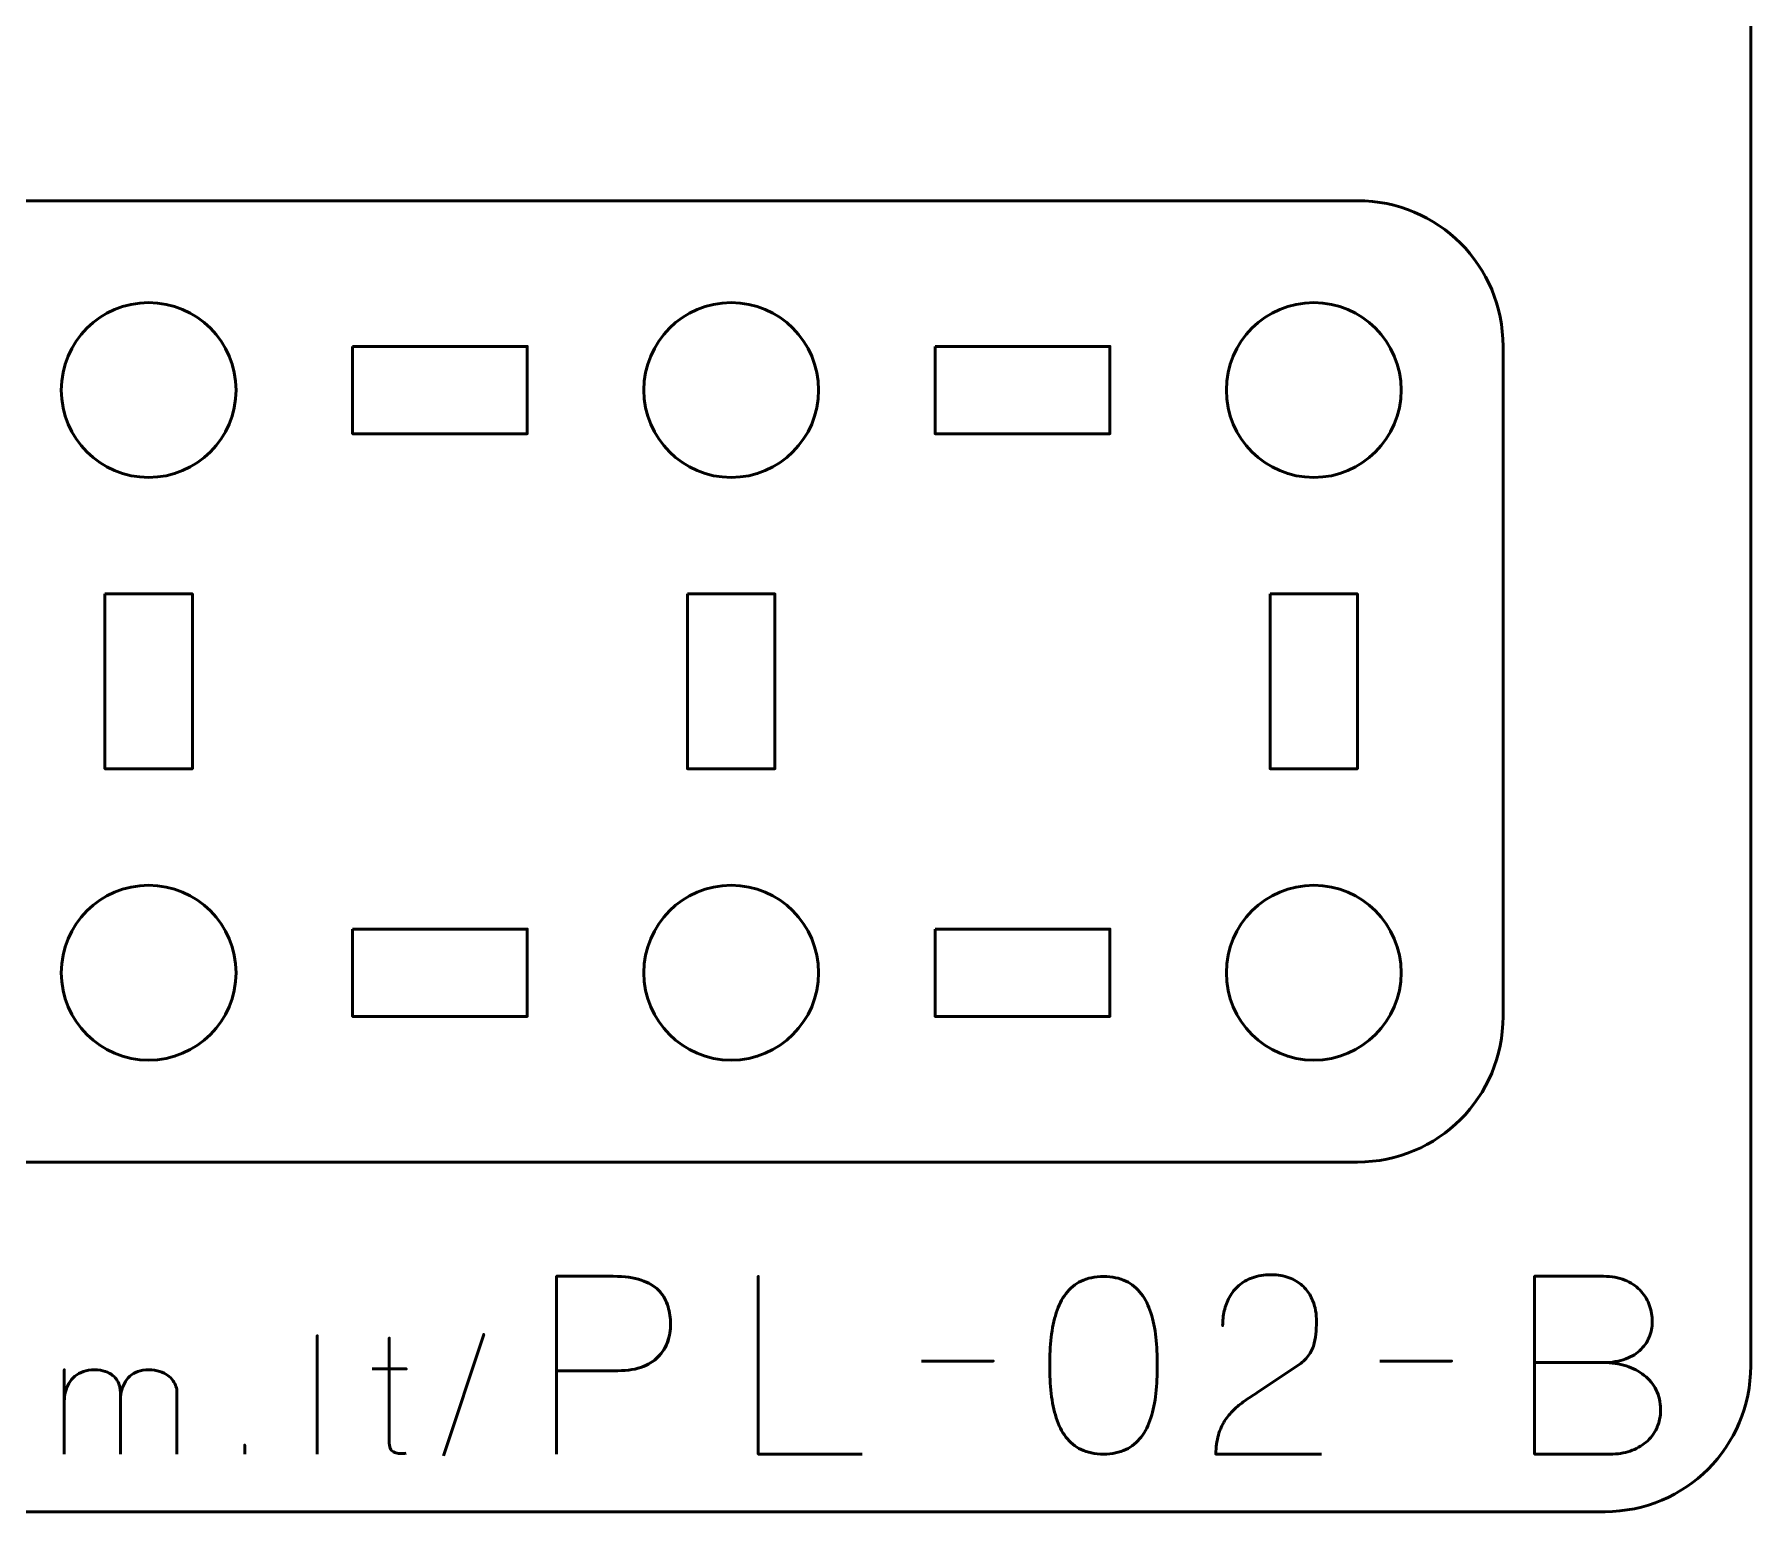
# Model space of a CAD drawing. Header units: centimetres. Extents: x -21 to 0, y -29.7 to 0.
# Drawn here: x -5.89 to 0, y -29.7 to -24.63 of the extents above; entities that cross this region are included whole.
import ezdxf

# ---------------------------------------------------------------- set-up
doc = ezdxf.new("R2010")
doc.units = ezdxf.units.CM
doc.header["$MEASUREMENT"] = 0
doc.layers.add('Layer 1', color=7, linetype='Continuous')

msp = doc.modelspace()

# ---------------------------------------------------------------- linework, layer by layer
at = {"layer": 'Layer 1', "color": 22, "lineweight": 53}
msp.add_open_spline([(-21.00003, -29.19996), (-21.00003, -29.19996), (-21.00003, -0.49992), (-21.00003, -0.49992), (-21.00003, -0.49992), (-21.00003, -0.22295), (-20.77694, 0.00004), (-20.49994, 0.00004), (-20.49994, 0.00004), (-20.49994, 0.00004), (-0.50008, 0.00004), (-0.50008, 0.00004), (-0.50008, 0.00004), (-0.22294, 0.00004), (0.00002, -0.22295), (0.00002, -0.49992), (0.00002, -0.49992), (0.00002, -0.49992), (0.00002, -29.19996), (0.00002, -29.19996), (0.00002, -29.19996), (0.00002, -29.47696), (-0.22294, -29.70005), (-0.50008, -29.70005), (-0.50008, -29.70005), (-0.50008, -29.70005), (-20.49994, -29.70005), (-20.49994, -29.70005), (-20.49994, -29.70005), (-20.77694, -29.70005), (-21.00003, -29.47696), (-21.00003, -29.19996)], degree=3, knots=[0, 0, 0, 0, 0.125, 0.125, 0.125, 0.125, 0.25, 0.25, 0.25, 0.25, 0.375, 0.375, 0.375, 0.375, 0.5, 0.5, 0.5, 0.5, 0.625, 0.625, 0.625, 0.625, 0.75, 0.75, 0.75, 0.75, 0.875, 0.875, 0.875, 0.875, 1, 1, 1, 1], dxfattribs=at)
at = {"layer": 'Layer 1', "color": 114, "lineweight": 53}
msp.add_open_spline([(-11.64991, -25.20001), (-11.64991, -25.20001), (-1.34996, -25.20001), (-1.34996, -25.20001), (-1.34996, -25.20001), (-1.07296, -25.20001), (-0.85, -25.42311), (-0.85, -25.70011), (-0.85, -25.70011), (-0.85, -25.70011), (-0.85, -28.00003), (-0.85, -28.00003), (-0.85, -28.00003), (-0.85, -28.27704), (-1.07296, -28.49999), (-1.34996, -28.49999), (-1.34996, -28.49999), (-1.34996, -28.49999), (-11.64991, -28.49999), (-11.64991, -28.49999), (-11.64991, -28.49999), (-11.92691, -28.49999), (-12.15001, -28.27704), (-12.15001, -28.00003), (-12.15001, -28.00003), (-12.15001, -28.00003), (-12.15001, -25.70011), (-12.15001, -25.70011), (-12.15001, -25.70011), (-12.15001, -25.42311), (-11.92691, -25.20001), (-11.64991, -25.20001)], degree=3, knots=[0, 0, 0, 0, 0.125, 0.125, 0.125, 0.125, 0.25, 0.25, 0.25, 0.25, 0.375, 0.375, 0.375, 0.375, 0.5, 0.5, 0.5, 0.5, 0.625, 0.625, 0.625, 0.625, 0.75, 0.75, 0.75, 0.75, 0.875, 0.875, 0.875, 0.875, 1, 1, 1, 1], dxfattribs=at)
at = {"layer": 'Layer 1', "lineweight": 53}
for points in [[(-5.20002, -25.85004), (-5.20002, -26.01581), (-5.33426, -26.15004), (-5.50003, -26.15004), (-5.50003, -26.15004), (-5.66569, -26.15004), (-5.80003, -26.01581), (-5.80003, -25.85004), (-5.80003, -25.85004), (-5.80003, -25.68438), (-5.66569, -25.55004), (-5.50003, -25.55004), (-5.50003, -25.55004), (-5.33426, -25.55004), (-5.20002, -25.68438), (-5.20002, -25.85004)], [(-3.19996, -25.85004), (-3.19996, -26.01581), (-3.33433, -26.15004), (-3.49996, -26.15004), (-3.49996, -26.15004), (-3.66573, -26.15004), (-3.79996, -26.01581), (-3.79996, -25.85004), (-3.79996, -25.85004), (-3.79996, -25.68438), (-3.66573, -25.55004), (-3.49996, -25.55004), (-3.49996, -25.55004), (-3.33433, -25.55004), (-3.19996, -25.68438), (-3.19996, -25.85004)], [(-1.20003, -25.85004), (-1.20003, -26.01581), (-1.33437, -26.15004), (-1.49999, -26.15004), (-1.49999, -26.15004), (-1.66566, -26.15004), (-1.8, -26.01581), (-1.8, -25.85004), (-1.8, -25.85004), (-1.8, -25.68438), (-1.66566, -25.55004), (-1.49999, -25.55004), (-1.49999, -25.55004), (-1.33437, -25.55004), (-1.20003, -25.68438), (-1.20003, -25.85004)], [(-4.79997, -25.70011), (-4.79997, -25.70011), (-4.19997, -25.70011), (-4.19997, -25.70011), (-4.19997, -25.70011), (-4.19997, -25.70011), (-4.19997, -26.00011), (-4.19997, -26.00011), (-4.19997, -26.00011), (-4.19997, -26.00011), (-4.79997, -26.00011), (-4.79997, -26.00011), (-4.79997, -26.00011), (-4.79997, -26.00011), (-4.79997, -25.70011), (-4.79997, -25.70011)], [(-2.80005, -25.70011), (-2.80005, -25.70011), (-2.20005, -25.70011), (-2.20005, -25.70011), (-2.20005, -25.70011), (-2.20005, -25.70011), (-2.20005, -26.00011), (-2.20005, -26.00011), (-2.20005, -26.00011), (-2.20005, -26.00011), (-2.80005, -26.00011), (-2.80005, -26.00011), (-2.80005, -26.00011), (-2.80005, -26.00011), (-2.80005, -25.70011), (-2.80005, -25.70011)], [(-5.64996, -26.55006), (-5.64996, -26.55006), (-5.34995, -26.55006), (-5.34995, -26.55006), (-5.34995, -26.55006), (-5.34995, -26.55006), (-5.34995, -27.15005), (-5.34995, -27.15005), (-5.34995, -27.15005), (-5.34995, -27.15005), (-5.64996, -27.15005), (-5.64996, -27.15005), (-5.64996, -27.15005), (-5.64996, -27.15005), (-5.64996, -26.55006), (-5.64996, -26.55006)], [(-3.65003, -26.55006), (-3.65003, -26.55006), (-3.35003, -26.55006), (-3.35003, -26.55006), (-3.35003, -26.55006), (-3.35003, -26.55006), (-3.35003, -27.15005), (-3.35003, -27.15005), (-3.35003, -27.15005), (-3.35003, -27.15005), (-3.65003, -27.15005), (-3.65003, -27.15005), (-3.65003, -27.15005), (-3.65003, -27.15005), (-3.65003, -26.55006), (-3.65003, -26.55006)], [(-1.64993, -26.55006), (-1.64993, -26.55006), (-1.34992, -26.55006), (-1.34992, -26.55006), (-1.34992, -26.55006), (-1.34992, -26.55006), (-1.34992, -27.15005), (-1.34992, -27.15005), (-1.34992, -27.15005), (-1.34992, -27.15005), (-1.64993, -27.15005), (-1.64993, -27.15005), (-1.64993, -27.15005), (-1.64993, -27.15005), (-1.64993, -26.55006), (-1.64993, -26.55006)], [(-5.20002, -27.8501), (-5.20002, -28.01573), (-5.33426, -28.15011), (-5.50003, -28.15011), (-5.50003, -28.15011), (-5.66569, -28.15011), (-5.80003, -28.01573), (-5.80003, -27.8501), (-5.80003, -27.8501), (-5.80003, -27.68433), (-5.66569, -27.5501), (-5.50003, -27.5501), (-5.50003, -27.5501), (-5.33426, -27.5501), (-5.20002, -27.68433), (-5.20002, -27.8501)], [(-3.19996, -27.8501), (-3.19996, -28.01573), (-3.33433, -28.15011), (-3.49996, -28.15011), (-3.49996, -28.15011), (-3.66573, -28.15011), (-3.79996, -28.01573), (-3.79996, -27.8501), (-3.79996, -27.8501), (-3.79996, -27.68433), (-3.66573, -27.5501), (-3.49996, -27.5501), (-3.49996, -27.5501), (-3.33433, -27.5501), (-3.19996, -27.68433), (-3.19996, -27.8501)], [(-1.20003, -27.8501), (-1.20003, -28.01573), (-1.33437, -28.15011), (-1.49999, -28.15011), (-1.49999, -28.15011), (-1.66566, -28.15011), (-1.8, -28.01573), (-1.8, -27.8501), (-1.8, -27.8501), (-1.8, -27.68433), (-1.66566, -27.5501), (-1.49999, -27.5501), (-1.49999, -27.5501), (-1.33437, -27.5501), (-1.20003, -27.68433), (-1.20003, -27.8501)], [(-4.79997, -27.70003), (-4.79997, -27.70003), (-4.19997, -27.70003), (-4.19997, -27.70003), (-4.19997, -27.70003), (-4.19997, -27.70003), (-4.19997, -28.00003), (-4.19997, -28.00003), (-4.19997, -28.00003), (-4.19997, -28.00003), (-4.79997, -28.00003), (-4.79997, -28.00003), (-4.79997, -28.00003), (-4.79997, -28.00003), (-4.79997, -27.70003), (-4.79997, -27.70003)], [(-2.80005, -27.70003), (-2.80005, -27.70003), (-2.20005, -27.70003), (-2.20005, -27.70003), (-2.20005, -27.70003), (-2.20005, -27.70003), (-2.20005, -28.00003), (-2.20005, -28.00003), (-2.20005, -28.00003), (-2.20005, -28.00003), (-2.80005, -28.00003), (-2.80005, -28.00003), (-2.80005, -28.00003), (-2.80005, -28.00003), (-2.80005, -27.70003), (-2.80005, -27.70003)]]:
    msp.add_open_spline(points, degree=3, knots=[0, 0, 0, 0, 0.25, 0.25, 0.25, 0.25, 0.5, 0.5, 0.5, 0.5, 0.75, 0.75, 0.75, 0.75, 1, 1, 1, 1], dxfattribs=at)
at = {"layer": 'Layer 1', "color": 30, "lineweight": 53}
for points, knots in [([(-4.09962, -29.50247), (-4.09962, -29.50247), (-4.09962, -28.89202), (-4.09962, -28.89202), (-4.09962, -28.89202), (-4.09962, -28.89202), (-3.90489, -28.89202), (-3.90489, -28.89202), (-3.90489, -28.89202), (-3.86594, -28.89216), (-3.83391, -28.89654), (-3.80865, -28.905), (-3.80865, -28.905), (-3.78353, -28.91333), (-3.76377, -28.9249), (-3.74952, -28.93958), (-3.74952, -28.93958), (-3.73527, -28.95411), (-3.72511, -28.97076), (-3.7189, -28.98953), (-3.7189, -28.98953), (-3.71283, -29.0083), (-3.7093, -29.02791), (-3.70846, -29.04865), (-3.70846, -29.04865), (-3.70747, -29.0694), (-3.70987, -29.08972), (-3.71551, -29.10947), (-3.71551, -29.10947), (-3.7213, -29.12923), (-3.73104, -29.14715), (-3.74501, -29.16324), (-3.74501, -29.16324), (-3.75883, -29.17932), (-3.7776, -29.19217), (-3.80117, -29.20162), (-3.80117, -29.20162), (-3.82473, -29.21122), (-3.85394, -29.21601), (-3.8888, -29.2163), (-3.8888, -29.2163), (-3.8888, -29.2163), (-4.09962, -29.2163), (-4.09962, -29.2163), (-4.09962, -29.2163), (-4.09962, -29.2163), (-3.8888, -29.2163), (-3.8888, -29.2163), (-3.8888, -29.2163), (-3.85465, -29.21601), (-3.82572, -29.21122), (-3.8023, -29.20162), (-3.8023, -29.20162), (-3.77873, -29.19217), (-3.75996, -29.17932), (-3.74585, -29.16324), (-3.74585, -29.16324), (-3.73188, -29.14715), (-3.72186, -29.12923), (-3.71594, -29.10947), (-3.71594, -29.10947), (-3.71001, -29.08972), (-3.70747, -29.0694), (-3.70846, -29.04865), (-3.70846, -29.04865), (-3.7093, -29.02791), (-3.71283, -29.0083), (-3.71918, -28.98953), (-3.71918, -28.98953), (-3.72539, -28.97076), (-3.73583, -28.95411), (-3.75009, -28.93958), (-3.75009, -28.93958), (-3.76448, -28.9249), (-3.78423, -28.91333), (-3.80935, -28.905), (-3.80935, -28.905), (-3.83461, -28.89654), (-3.86636, -28.89216), (-3.90489, -28.89202), (-3.90489, -28.89202), (-3.90489, -28.89202), (-4.09962, -28.89202), (-4.09962, -28.89202), (-4.09962, -28.89202), (-4.09962, -28.89202), (-4.09962, -29.50247), (-4.09962, -29.50247)], [0, 0, 0, 0, 0.0454545, 0.0454545, 0.0454545, 0.0454545, 0.0909091, 0.0909091, 0.0909091, 0.0909091, 0.1363636, 0.1363636, 0.1363636, 0.1363636, 0.1818182, 0.1818182, 0.1818182, 0.1818182, 0.2272727, 0.2272727, 0.2272727, 0.2272727, 0.2727273, 0.2727273, 0.2727273, 0.2727273, 0.3181818, 0.3181818, 0.3181818, 0.3181818, 0.3636364, 0.3636364, 0.3636364, 0.3636364, 0.4090909, 0.4090909, 0.4090909, 0.4090909, 0.4545455, 0.4545455, 0.4545455, 0.4545455, 0.5, 0.5, 0.5, 0.5, 0.5454545, 0.5454545, 0.5454545, 0.5454545, 0.5909091, 0.5909091, 0.5909091, 0.5909091, 0.6363636, 0.6363636, 0.6363636, 0.6363636, 0.6818182, 0.6818182, 0.6818182, 0.6818182, 0.7272727, 0.7272727, 0.7272727, 0.7272727, 0.7727273, 0.7727273, 0.7727273, 0.7727273, 0.8181818, 0.8181818, 0.8181818, 0.8181818, 0.8636364, 0.8636364, 0.8636364, 0.8636364, 0.9090909, 0.9090909, 0.9090909, 0.9090909, 0.9545455, 0.9545455, 0.9545455, 0.9545455, 1, 1, 1, 1]), ([(-3.05059, -29.50247), (-3.05059, -29.50247), (-3.40704, -29.50247), (-3.40704, -29.50247), (-3.40704, -29.50247), (-3.40704, -29.50247), (-3.40704, -28.89202), (-3.40704, -28.89202), (-3.40704, -28.89202), (-3.40704, -28.89202), (-3.40704, -29.50247), (-3.40704, -29.50247), (-3.40704, -29.50247), (-3.40704, -29.50247), (-3.05059, -29.50247), (-3.05059, -29.50247)], [0, 0, 0, 0, 0.25, 0.25, 0.25, 0.25, 0.5, 0.5, 0.5, 0.5, 0.75, 0.75, 0.75, 0.75, 1, 1, 1, 1]), ([(-2.2217, -29.50247), (-2.19206, -29.50233), (-2.16652, -29.49711), (-2.14521, -29.48695), (-2.14521, -29.48695), (-2.12405, -29.47679), (-2.10641, -29.46225), (-2.0923, -29.44377), (-2.0923, -29.44377), (-2.07833, -29.42514), (-2.06732, -29.40313), (-2.05913, -29.37773), (-2.05913, -29.37773), (-2.05109, -29.35233), (-2.04531, -29.32453), (-2.04206, -29.29405), (-2.04206, -29.29405), (-2.03867, -29.26357), (-2.03698, -29.23154), (-2.03712, -29.19767), (-2.03712, -29.19767), (-2.03698, -29.16394), (-2.03867, -29.13191), (-2.04206, -29.10157), (-2.04206, -29.10157), (-2.04531, -29.07123), (-2.05109, -29.04329), (-2.05913, -29.01789), (-2.05913, -29.01789), (-2.06732, -28.99263), (-2.07833, -28.97062), (-2.0923, -28.95185), (-2.0923, -28.95185), (-2.10641, -28.93323), (-2.12405, -28.91869), (-2.14521, -28.90853), (-2.14521, -28.90853), (-2.16652, -28.89823), (-2.19206, -28.89301), (-2.2217, -28.89287), (-2.2217, -28.89287), (-2.25133, -28.89301), (-2.27687, -28.89823), (-2.29818, -28.90853), (-2.29818, -28.90853), (-2.31934, -28.91869), (-2.33698, -28.93323), (-2.35109, -28.95185), (-2.35109, -28.95185), (-2.36507, -28.97062), (-2.37607, -28.99263), (-2.38426, -29.01789), (-2.38426, -29.01789), (-2.3923, -29.04329), (-2.39809, -29.07123), (-2.40133, -29.10157), (-2.40133, -29.10157), (-2.40472, -29.13191), (-2.40641, -29.16394), (-2.40627, -29.19767), (-2.40627, -29.19767), (-2.40641, -29.23154), (-2.40472, -29.26357), (-2.40133, -29.29405), (-2.40133, -29.29405), (-2.39809, -29.32453), (-2.3923, -29.35233), (-2.38426, -29.37773), (-2.38426, -29.37773), (-2.37607, -29.40313), (-2.36507, -29.42514), (-2.35109, -29.44377), (-2.35109, -29.44377), (-2.33698, -29.46225), (-2.31934, -29.47679), (-2.29818, -29.48695), (-2.29818, -29.48695), (-2.27687, -29.49711), (-2.25133, -29.50233), (-2.2217, -29.50247)], [0, 0, 0, 0, 0.05, 0.05, 0.05, 0.05, 0.1, 0.1, 0.1, 0.1, 0.15, 0.15, 0.15, 0.15, 0.2, 0.2, 0.2, 0.2, 0.25, 0.25, 0.25, 0.25, 0.3, 0.3, 0.3, 0.3, 0.35, 0.35, 0.35, 0.35, 0.4, 0.4, 0.4, 0.4, 0.45, 0.45, 0.45, 0.45, 0.5, 0.5, 0.5, 0.5, 0.55, 0.55, 0.55, 0.55, 0.6, 0.6, 0.6, 0.6, 0.65, 0.65, 0.65, 0.65, 0.7, 0.7, 0.7, 0.7, 0.75, 0.75, 0.75, 0.75, 0.8, 0.8, 0.8, 0.8, 0.85, 0.85, 0.85, 0.85, 0.9, 0.9, 0.9, 0.9, 0.95, 0.95, 0.95, 0.95, 1, 1, 1, 1]), ([(-2.2217, -29.50247), (-2.19206, -29.50233), (-2.16652, -29.49711), (-2.14521, -29.48695), (-2.14521, -29.48695), (-2.12405, -29.47679), (-2.10641, -29.46225), (-2.0923, -29.44377), (-2.0923, -29.44377), (-2.07833, -29.42514), (-2.06732, -29.40313), (-2.05913, -29.37773), (-2.05913, -29.37773), (-2.05109, -29.35233), (-2.04531, -29.32453), (-2.04206, -29.29405), (-2.04206, -29.29405), (-2.03867, -29.26357), (-2.03698, -29.23154), (-2.03712, -29.19767), (-2.03712, -29.19767), (-2.03698, -29.16394), (-2.03867, -29.13191), (-2.04206, -29.10157), (-2.04206, -29.10157), (-2.04531, -29.07123), (-2.05109, -29.04329), (-2.05913, -29.01789), (-2.05913, -29.01789), (-2.06732, -28.99263), (-2.07833, -28.97062), (-2.0923, -28.95185), (-2.0923, -28.95185), (-2.10641, -28.93323), (-2.12405, -28.91869), (-2.14521, -28.90853), (-2.14521, -28.90853), (-2.16652, -28.89823), (-2.19206, -28.89301), (-2.2217, -28.89287), (-2.2217, -28.89287), (-2.25133, -28.89301), (-2.27687, -28.89823), (-2.29818, -28.90853), (-2.29818, -28.90853), (-2.31934, -28.91869), (-2.33698, -28.93323), (-2.35109, -28.95185), (-2.35109, -28.95185), (-2.36507, -28.97062), (-2.37607, -28.99263), (-2.38426, -29.01789), (-2.38426, -29.01789), (-2.3923, -29.04329), (-2.39809, -29.07123), (-2.40133, -29.10157), (-2.40133, -29.10157), (-2.40472, -29.13191), (-2.40641, -29.16394), (-2.40627, -29.19767), (-2.40627, -29.19767), (-2.40641, -29.23154), (-2.40472, -29.26357), (-2.40133, -29.29405), (-2.40133, -29.29405), (-2.39809, -29.32453), (-2.3923, -29.35233), (-2.38426, -29.37773), (-2.38426, -29.37773), (-2.37607, -29.40313), (-2.36507, -29.42514), (-2.35109, -29.44377), (-2.35109, -29.44377), (-2.33698, -29.46225), (-2.31934, -29.47679), (-2.29818, -29.48695), (-2.29818, -29.48695), (-2.27687, -29.49711), (-2.25133, -29.50233), (-2.2217, -29.50247)], [0, 0, 0, 0, 0.05, 0.05, 0.05, 0.05, 0.1, 0.1, 0.1, 0.1, 0.15, 0.15, 0.15, 0.15, 0.2, 0.2, 0.2, 0.2, 0.25, 0.25, 0.25, 0.25, 0.3, 0.3, 0.3, 0.3, 0.35, 0.35, 0.35, 0.35, 0.4, 0.4, 0.4, 0.4, 0.45, 0.45, 0.45, 0.45, 0.5, 0.5, 0.5, 0.5, 0.55, 0.55, 0.55, 0.55, 0.6, 0.6, 0.6, 0.6, 0.65, 0.65, 0.65, 0.65, 0.7, 0.7, 0.7, 0.7, 0.75, 0.75, 0.75, 0.75, 0.8, 0.8, 0.8, 0.8, 0.85, 0.85, 0.85, 0.85, 0.9, 0.9, 0.9, 0.9, 0.95, 0.95, 0.95, 0.95, 1, 1, 1, 1]), ([(-1.47324, -29.50247), (-1.47324, -29.50247), (-1.83646, -29.50247), (-1.83646, -29.50247), (-1.83646, -29.50247), (-1.83575, -29.47792), (-1.83265, -29.45619), (-1.82743, -29.43756), (-1.82743, -29.43756), (-1.82207, -29.41893), (-1.81487, -29.40256), (-1.80598, -29.38845), (-1.80598, -29.38845), (-1.79695, -29.37434), (-1.78665, -29.36178), (-1.77493, -29.35077), (-1.77493, -29.35077), (-1.76322, -29.33963), (-1.75066, -29.32947), (-1.73712, -29.31987), (-1.73712, -29.31987), (-1.72357, -29.31042), (-1.7096, -29.30096), (-1.69507, -29.29165), (-1.69507, -29.29165), (-1.69507, -29.29165), (-1.55029, -29.19513), (-1.55029, -29.19513), (-1.55029, -29.19513), (-1.53547, -29.18469), (-1.5239, -29.17326), (-1.51571, -29.16098), (-1.51571, -29.16098), (-1.50739, -29.1487), (-1.5016, -29.13572), (-1.49807, -29.12203), (-1.49807, -29.12203), (-1.49469, -29.10849), (-1.49257, -29.09452), (-1.49186, -29.08041), (-1.49186, -29.08041), (-1.49116, -29.06615), (-1.49088, -29.0519), (-1.49102, -29.03765), (-1.49102, -29.03765), (-1.49102, -29.02594), (-1.49257, -29.01338), (-1.49567, -28.99983), (-1.49567, -28.99983), (-1.49892, -28.98642), (-1.504, -28.97302), (-1.5112, -28.95975), (-1.5112, -28.95975), (-1.51839, -28.94649), (-1.52799, -28.93435), (-1.53998, -28.92335), (-1.53998, -28.92335), (-1.55198, -28.91248), (-1.5668, -28.90373), (-1.58443, -28.8971), (-1.58443, -28.8971), (-1.60207, -28.89047), (-1.62282, -28.88708), (-1.64681, -28.88694), (-1.64681, -28.88694), (-1.67094, -28.88708), (-1.69224, -28.89047), (-1.71059, -28.89696), (-1.71059, -28.89696), (-1.72893, -28.90345), (-1.7446, -28.91248), (-1.75758, -28.92391), (-1.75758, -28.92391), (-1.77056, -28.93534), (-1.781, -28.94861), (-1.78919, -28.96342), (-1.78919, -28.96342), (-1.79737, -28.97824), (-1.8033, -28.99404), (-1.80711, -29.0107), (-1.80711, -29.0107), (-1.81092, -29.02735), (-1.81275, -29.04428), (-1.81275, -29.06135), (-1.81275, -29.06135), (-1.81275, -29.04428), (-1.81092, -29.02735), (-1.80711, -29.0107), (-1.80711, -29.0107), (-1.8033, -28.99404), (-1.79737, -28.97824), (-1.78919, -28.96342), (-1.78919, -28.96342), (-1.781, -28.94861), (-1.77056, -28.93534), (-1.75758, -28.92391), (-1.75758, -28.92391), (-1.7446, -28.91248), (-1.72893, -28.90345), (-1.71059, -28.89696), (-1.71059, -28.89696), (-1.69224, -28.89047), (-1.67094, -28.88708), (-1.64681, -28.88694), (-1.64681, -28.88694), (-1.62282, -28.88708), (-1.60207, -28.89047), (-1.58443, -28.8971), (-1.58443, -28.8971), (-1.5668, -28.90373), (-1.55198, -28.91248), (-1.53998, -28.92335), (-1.53998, -28.92335), (-1.52799, -28.93435), (-1.51839, -28.94649), (-1.5112, -28.95975), (-1.5112, -28.95975), (-1.504, -28.97302), (-1.49892, -28.98642), (-1.49567, -28.99983), (-1.49567, -28.99983), (-1.49257, -29.01338), (-1.49102, -29.02594), (-1.49102, -29.03765), (-1.49102, -29.03765), (-1.49088, -29.0519), (-1.49116, -29.06615), (-1.49186, -29.08041), (-1.49186, -29.08041), (-1.49257, -29.09452), (-1.49469, -29.10849), (-1.49807, -29.12203), (-1.49807, -29.12203), (-1.5016, -29.13572), (-1.50739, -29.1487), (-1.51571, -29.16098), (-1.51571, -29.16098), (-1.5239, -29.17326), (-1.53547, -29.18469), (-1.55029, -29.19513), (-1.55029, -29.19513), (-1.55029, -29.19513), (-1.69507, -29.29165), (-1.69507, -29.29165), (-1.69507, -29.29165), (-1.7096, -29.30096), (-1.72357, -29.31042), (-1.73712, -29.31987), (-1.73712, -29.31987), (-1.75066, -29.32947), (-1.76322, -29.33963), (-1.77493, -29.35077), (-1.77493, -29.35077), (-1.78665, -29.36178), (-1.79695, -29.37434), (-1.80598, -29.38845), (-1.80598, -29.38845), (-1.81487, -29.40256), (-1.82207, -29.41893), (-1.82743, -29.43756), (-1.82743, -29.43756), (-1.83265, -29.45619), (-1.83575, -29.47792), (-1.83646, -29.50247), (-1.83646, -29.50247), (-1.83646, -29.50247), (-1.47324, -29.50247), (-1.47324, -29.50247)], [0, 0, 0, 0, 0.0238095, 0.0238095, 0.0238095, 0.0238095, 0.047619, 0.047619, 0.047619, 0.047619, 0.0714286, 0.0714286, 0.0714286, 0.0714286, 0.0952381, 0.0952381, 0.0952381, 0.0952381, 0.1190476, 0.1190476, 0.1190476, 0.1190476, 0.1428571, 0.1428571, 0.1428571, 0.1428571, 0.1666667, 0.1666667, 0.1666667, 0.1666667, 0.1904762, 0.1904762, 0.1904762, 0.1904762, 0.2142857, 0.2142857, 0.2142857, 0.2142857, 0.2380952, 0.2380952, 0.2380952, 0.2380952, 0.2619048, 0.2619048, 0.2619048, 0.2619048, 0.2857143, 0.2857143, 0.2857143, 0.2857143, 0.3095238, 0.3095238, 0.3095238, 0.3095238, 0.3333333, 0.3333333, 0.3333333, 0.3333333, 0.3571429, 0.3571429, 0.3571429, 0.3571429, 0.3809524, 0.3809524, 0.3809524, 0.3809524, 0.4047619, 0.4047619, 0.4047619, 0.4047619, 0.4285714, 0.4285714, 0.4285714, 0.4285714, 0.452381, 0.452381, 0.452381, 0.452381, 0.4761905, 0.4761905, 0.4761905, 0.4761905, 0.5, 0.5, 0.5, 0.5, 0.5238095, 0.5238095, 0.5238095, 0.5238095, 0.547619, 0.547619, 0.547619, 0.547619, 0.5714286, 0.5714286, 0.5714286, 0.5714286, 0.5952381, 0.5952381, 0.5952381, 0.5952381, 0.6190476, 0.6190476, 0.6190476, 0.6190476, 0.6428571, 0.6428571, 0.6428571, 0.6428571, 0.6666667, 0.6666667, 0.6666667, 0.6666667, 0.6904762, 0.6904762, 0.6904762, 0.6904762, 0.7142857, 0.7142857, 0.7142857, 0.7142857, 0.7380952, 0.7380952, 0.7380952, 0.7380952, 0.7619048, 0.7619048, 0.7619048, 0.7619048, 0.7857143, 0.7857143, 0.7857143, 0.7857143, 0.8095238, 0.8095238, 0.8095238, 0.8095238, 0.8333333, 0.8333333, 0.8333333, 0.8333333, 0.8571429, 0.8571429, 0.8571429, 0.8571429, 0.8809524, 0.8809524, 0.8809524, 0.8809524, 0.9047619, 0.9047619, 0.9047619, 0.9047619, 0.9285714, 0.9285714, 0.9285714, 0.9285714, 0.952381, 0.952381, 0.952381, 0.952381, 0.9761905, 0.9761905, 0.9761905, 0.9761905, 1, 1, 1, 1]), ([(-0.74171, -29.18836), (-0.74171, -29.18836), (-0.50718, -29.18836), (-0.50718, -29.18836), (-0.50718, -29.18836), (-0.4767, -29.18821), (-0.45074, -29.18398), (-0.42886, -29.17566), (-0.42886, -29.17566), (-0.40713, -29.16747), (-0.38949, -29.15632), (-0.37581, -29.14235), (-0.37581, -29.14235), (-0.36212, -29.12838), (-0.35224, -29.11258), (-0.34603, -29.09508), (-0.34603, -29.09508), (-0.33996, -29.07772), (-0.33714, -29.05966), (-0.33785, -29.04103), (-0.33785, -29.04103), (-0.33869, -29.02241), (-0.34265, -29.00435), (-0.3497, -28.98671), (-0.3497, -28.98671), (-0.35662, -28.96907), (-0.36706, -28.95312), (-0.38075, -28.93887), (-0.38075, -28.93887), (-0.39443, -28.92462), (-0.41151, -28.91333), (-0.43225, -28.905), (-0.43225, -28.905), (-0.45299, -28.89654), (-0.47741, -28.89216), (-0.50549, -28.89202), (-0.50549, -28.89202), (-0.50549, -28.89202), (-0.74171, -28.89202), (-0.74171, -28.89202), (-0.74171, -28.89202), (-0.74171, -28.89202), (-0.74171, -29.50247), (-0.74171, -29.50247), (-0.74171, -29.50247), (-0.74171, -29.50247), (-0.48178, -29.50247), (-0.48178, -29.50247), (-0.48178, -29.50247), (-0.45751, -29.50247), (-0.43493, -29.49894), (-0.41405, -29.49203), (-0.41405, -29.49203), (-0.39316, -29.48497), (-0.37496, -29.47495), (-0.35916, -29.46155), (-0.35916, -29.46155), (-0.34349, -29.44828), (-0.33122, -29.4322), (-0.32247, -29.41315), (-0.32247, -29.41315), (-0.31372, -29.3941), (-0.3092, -29.37251), (-0.30906, -29.34838), (-0.30906, -29.34838), (-0.30963, -29.3241), (-0.31471, -29.30223), (-0.32444, -29.28262), (-0.32444, -29.28262), (-0.33418, -29.263), (-0.34773, -29.24621), (-0.36522, -29.2321), (-0.36522, -29.2321), (-0.38272, -29.21813), (-0.40361, -29.20726), (-0.42759, -29.19979), (-0.42759, -29.19979), (-0.45158, -29.19231), (-0.47811, -29.1885), (-0.50718, -29.18836), (-0.50718, -29.18836), (-0.47811, -29.1885), (-0.45158, -29.19231), (-0.42759, -29.19979), (-0.42759, -29.19979), (-0.40361, -29.20726), (-0.38272, -29.21813), (-0.36522, -29.2321), (-0.36522, -29.2321), (-0.34773, -29.24621), (-0.33418, -29.263), (-0.32444, -29.28262), (-0.32444, -29.28262), (-0.31471, -29.30223), (-0.30963, -29.3241), (-0.30906, -29.34838), (-0.30906, -29.34838), (-0.3092, -29.37251), (-0.31372, -29.3941), (-0.32247, -29.41315), (-0.32247, -29.41315), (-0.33122, -29.4322), (-0.34349, -29.44828), (-0.35916, -29.46155), (-0.35916, -29.46155), (-0.37496, -29.47495), (-0.39316, -29.48497), (-0.41405, -29.49203), (-0.41405, -29.49203), (-0.43493, -29.49894), (-0.45751, -29.50247), (-0.48178, -29.50247), (-0.48178, -29.50247), (-0.48178, -29.50247), (-0.74171, -29.50247), (-0.74171, -29.50247), (-0.74171, -29.50247), (-0.74171, -29.50247), (-0.74171, -28.89202), (-0.74171, -28.89202), (-0.74171, -28.89202), (-0.74171, -28.89202), (-0.50549, -28.89202), (-0.50549, -28.89202), (-0.50549, -28.89202), (-0.47741, -28.89216), (-0.45299, -28.89654), (-0.43225, -28.905), (-0.43225, -28.905), (-0.41151, -28.91333), (-0.39443, -28.92462), (-0.38075, -28.93887), (-0.38075, -28.93887), (-0.36706, -28.95312), (-0.35662, -28.96907), (-0.3497, -28.98671), (-0.3497, -28.98671), (-0.34265, -29.00435), (-0.33869, -29.02241), (-0.33785, -29.04103), (-0.33785, -29.04103), (-0.33714, -29.05966), (-0.33996, -29.07772), (-0.34603, -29.09508), (-0.34603, -29.09508), (-0.35224, -29.11258), (-0.36212, -29.12838), (-0.37581, -29.14235), (-0.37581, -29.14235), (-0.38949, -29.15632), (-0.40713, -29.16747), (-0.42886, -29.17566), (-0.42886, -29.17566), (-0.45074, -29.18398), (-0.4767, -29.18821), (-0.50718, -29.18836), (-0.50718, -29.18836), (-0.50718, -29.18836), (-0.74171, -29.18836), (-0.74171, -29.18836)], [0, 0, 0, 0, 0.025, 0.025, 0.025, 0.025, 0.05, 0.05, 0.05, 0.05, 0.075, 0.075, 0.075, 0.075, 0.1, 0.1, 0.1, 0.1, 0.125, 0.125, 0.125, 0.125, 0.15, 0.15, 0.15, 0.15, 0.175, 0.175, 0.175, 0.175, 0.2, 0.2, 0.2, 0.2, 0.225, 0.225, 0.225, 0.225, 0.25, 0.25, 0.25, 0.25, 0.275, 0.275, 0.275, 0.275, 0.3, 0.3, 0.3, 0.3, 0.325, 0.325, 0.325, 0.325, 0.35, 0.35, 0.35, 0.35, 0.375, 0.375, 0.375, 0.375, 0.4, 0.4, 0.4, 0.4, 0.425, 0.425, 0.425, 0.425, 0.45, 0.45, 0.45, 0.45, 0.475, 0.475, 0.475, 0.475, 0.5, 0.5, 0.5, 0.5, 0.525, 0.525, 0.525, 0.525, 0.55, 0.55, 0.55, 0.55, 0.575, 0.575, 0.575, 0.575, 0.6, 0.6, 0.6, 0.6, 0.625, 0.625, 0.625, 0.625, 0.65, 0.65, 0.65, 0.65, 0.675, 0.675, 0.675, 0.675, 0.7, 0.7, 0.7, 0.7, 0.725, 0.725, 0.725, 0.725, 0.75, 0.75, 0.75, 0.75, 0.775, 0.775, 0.775, 0.775, 0.8, 0.8, 0.8, 0.8, 0.825, 0.825, 0.825, 0.825, 0.85, 0.85, 0.85, 0.85, 0.875, 0.875, 0.875, 0.875, 0.9, 0.9, 0.9, 0.9, 0.925, 0.925, 0.925, 0.925, 0.95, 0.95, 0.95, 0.95, 0.975, 0.975, 0.975, 0.975, 1, 1, 1, 1]), ([(-4.92089, -29.50247), (-4.92089, -29.50247), (-4.92089, -29.09551), (-4.92089, -29.09551), (-4.92089, -29.09551), (-4.92089, -29.09551), (-4.92089, -29.50247), (-4.92089, -29.50247)], [0, 0, 0, 0, 0.5, 0.5, 0.5, 0.5, 1, 1, 1, 1]), ([(-4.61609, -29.49965), (-4.62305, -29.50021), (-4.63001, -29.5004), (-4.63679, -29.50021), (-4.63679, -29.50021), (-4.64356, -29.50002), (-4.64968, -29.49899), (-4.65523, -29.49692), (-4.65523, -29.49692), (-4.66078, -29.49494), (-4.6652, -29.49137), (-4.66858, -29.48629), (-4.66858, -29.48629), (-4.67188, -29.48121), (-4.67357, -29.47397), (-4.67366, -29.46465), (-4.67366, -29.46465), (-4.67366, -29.46023), (-4.67366, -29.45271), (-4.67366, -29.44217), (-4.67366, -29.44217), (-4.67366, -29.43154), (-4.67366, -29.41874), (-4.67366, -29.4036), (-4.67366, -29.4036), (-4.67366, -29.38845), (-4.67366, -29.3719), (-4.67366, -29.35393), (-4.67366, -29.35393), (-4.67366, -29.33596), (-4.67366, -29.31743), (-4.67366, -29.29824), (-4.67366, -29.29824), (-4.67366, -29.27905), (-4.67366, -29.26014), (-4.67366, -29.24142), (-4.67366, -29.24142), (-4.67366, -29.2227), (-4.67366, -29.2051), (-4.67366, -29.18855), (-4.67366, -29.18855), (-4.67366, -29.17199), (-4.67366, -29.15731), (-4.67366, -29.14462), (-4.67366, -29.14462), (-4.67366, -29.13182), (-4.67366, -29.12185), (-4.67366, -29.11451), (-4.67366, -29.11451), (-4.67366, -29.10727), (-4.67366, -29.1035), (-4.67366, -29.10341), (-4.67366, -29.10341), (-4.67366, -29.1035), (-4.67366, -29.10727), (-4.67366, -29.11451), (-4.67366, -29.11451), (-4.67366, -29.12185), (-4.67366, -29.13182), (-4.67366, -29.14462), (-4.67366, -29.14462), (-4.67366, -29.15731), (-4.67366, -29.17199), (-4.67366, -29.18855), (-4.67366, -29.18855), (-4.67366, -29.2051), (-4.67366, -29.2227), (-4.67366, -29.24142), (-4.67366, -29.24142), (-4.67366, -29.26014), (-4.67366, -29.27905), (-4.67366, -29.29824), (-4.67366, -29.29824), (-4.67366, -29.31743), (-4.67366, -29.33596), (-4.67366, -29.35393), (-4.67366, -29.35393), (-4.67366, -29.3719), (-4.67366, -29.38845), (-4.67366, -29.4036), (-4.67366, -29.4036), (-4.67366, -29.41874), (-4.67366, -29.43154), (-4.67366, -29.44217), (-4.67366, -29.44217), (-4.67366, -29.45271), (-4.67366, -29.46023), (-4.67366, -29.46465), (-4.67366, -29.46465), (-4.67357, -29.47397), (-4.67188, -29.48121), (-4.66858, -29.48629), (-4.66858, -29.48629), (-4.6652, -29.49137), (-4.66078, -29.49494), (-4.65523, -29.49692), (-4.65523, -29.49692), (-4.64968, -29.49899), (-4.64356, -29.50002), (-4.63679, -29.50021), (-4.63679, -29.50021), (-4.63001, -29.5004), (-4.62305, -29.50021), (-4.61609, -29.49965)], [0, 0, 0, 0, 0.0384615, 0.0384615, 0.0384615, 0.0384615, 0.0769231, 0.0769231, 0.0769231, 0.0769231, 0.1153846, 0.1153846, 0.1153846, 0.1153846, 0.1538462, 0.1538462, 0.1538462, 0.1538462, 0.1923077, 0.1923077, 0.1923077, 0.1923077, 0.2307692, 0.2307692, 0.2307692, 0.2307692, 0.2692308, 0.2692308, 0.2692308, 0.2692308, 0.3076923, 0.3076923, 0.3076923, 0.3076923, 0.3461538, 0.3461538, 0.3461538, 0.3461538, 0.3846154, 0.3846154, 0.3846154, 0.3846154, 0.4230769, 0.4230769, 0.4230769, 0.4230769, 0.4615385, 0.4615385, 0.4615385, 0.4615385, 0.5, 0.5, 0.5, 0.5, 0.5384615, 0.5384615, 0.5384615, 0.5384615, 0.5769231, 0.5769231, 0.5769231, 0.5769231, 0.6153846, 0.6153846, 0.6153846, 0.6153846, 0.6538462, 0.6538462, 0.6538462, 0.6538462, 0.6923077, 0.6923077, 0.6923077, 0.6923077, 0.7307692, 0.7307692, 0.7307692, 0.7307692, 0.7692308, 0.7692308, 0.7692308, 0.7692308, 0.8076923, 0.8076923, 0.8076923, 0.8076923, 0.8461538, 0.8461538, 0.8461538, 0.8461538, 0.8846154, 0.8846154, 0.8846154, 0.8846154, 0.9230769, 0.9230769, 0.9230769, 0.9230769, 0.9615385, 0.9615385, 0.9615385, 0.9615385, 1, 1, 1, 1]), ([(-4.48796, -29.50811), (-4.48796, -29.50811), (-4.34967, -29.09156), (-4.34967, -29.09156), (-4.34967, -29.09156), (-4.34967, -29.09156), (-4.48796, -29.50811), (-4.48796, -29.50811)], [0, 0, 0, 0, 0.5, 0.5, 0.5, 0.5, 1, 1, 1, 1]), ([(-5.5971, -29.50247), (-5.5971, -29.50238), (-5.5971, -29.49965), (-5.5971, -29.49429), (-5.5971, -29.49429), (-5.5971, -29.48902), (-5.5971, -29.48177), (-5.5971, -29.47265), (-5.5971, -29.47265), (-5.5971, -29.46343), (-5.5971, -29.45308), (-5.5971, -29.44142), (-5.5971, -29.44142), (-5.5971, -29.42985), (-5.5971, -29.41771), (-5.5971, -29.40492), (-5.5971, -29.40492), (-5.5971, -29.39222), (-5.5971, -29.3797), (-5.5971, -29.36729), (-5.5971, -29.36729), (-5.5971, -29.35487), (-5.5971, -29.3432), (-5.5971, -29.33248), (-5.5971, -29.33248), (-5.5971, -29.32166), (-5.5971, -29.31244), (-5.5971, -29.30463), (-5.5971, -29.30463), (-5.5971, -29.29692), (-5.5971, -29.29137), (-5.5971, -29.28798), (-5.5971, -29.28798), (-5.597, -29.28271), (-5.59785, -29.27679), (-5.59945, -29.2703), (-5.59945, -29.2703), (-5.60105, -29.26371), (-5.60378, -29.25713), (-5.60763, -29.25054), (-5.60763, -29.25054), (-5.61149, -29.24386), (-5.61685, -29.23775), (-5.62353, -29.2321), (-5.62353, -29.2321), (-5.6303, -29.22646), (-5.63877, -29.22194), (-5.64893, -29.21846), (-5.64893, -29.21846), (-5.65919, -29.21498), (-5.67141, -29.2131), (-5.68571, -29.21291), (-5.68571, -29.21291), (-5.70001, -29.21291), (-5.71281, -29.21489), (-5.724, -29.21884), (-5.724, -29.21884), (-5.73529, -29.22288), (-5.74498, -29.22843), (-5.75326, -29.23549), (-5.75326, -29.23549), (-5.76144, -29.24255), (-5.76831, -29.25064), (-5.77367, -29.25985), (-5.77367, -29.25985), (-5.77903, -29.26898), (-5.78299, -29.27867), (-5.78562, -29.28902), (-5.78562, -29.28902), (-5.78825, -29.29927), (-5.78957, -29.30971), (-5.78957, -29.32016), (-5.78957, -29.32016), (-5.78957, -29.30971), (-5.78825, -29.29927), (-5.78562, -29.28902), (-5.78562, -29.28902), (-5.78299, -29.27867), (-5.77903, -29.26898), (-5.77367, -29.25985), (-5.77367, -29.25985), (-5.76831, -29.25064), (-5.76144, -29.24255), (-5.75326, -29.23549), (-5.75326, -29.23549), (-5.74498, -29.22843), (-5.73529, -29.22288), (-5.724, -29.21884), (-5.724, -29.21884), (-5.71281, -29.21489), (-5.70001, -29.21291), (-5.68571, -29.21291), (-5.68571, -29.21291), (-5.67141, -29.2131), (-5.65919, -29.21498), (-5.64893, -29.21846), (-5.64893, -29.21846), (-5.63877, -29.22194), (-5.6303, -29.22646), (-5.62353, -29.2321), (-5.62353, -29.2321), (-5.61685, -29.23775), (-5.61149, -29.24386), (-5.60763, -29.25054), (-5.60763, -29.25054), (-5.60378, -29.25713), (-5.60105, -29.26371), (-5.59945, -29.2703), (-5.59945, -29.2703), (-5.59785, -29.27679), (-5.597, -29.28271), (-5.5971, -29.28798), (-5.5971, -29.28798), (-5.5971, -29.29137), (-5.5971, -29.29692), (-5.5971, -29.30463), (-5.5971, -29.30463), (-5.5971, -29.31244), (-5.5971, -29.32166), (-5.5971, -29.33248), (-5.5971, -29.33248), (-5.5971, -29.3432), (-5.5971, -29.35487), (-5.5971, -29.36729), (-5.5971, -29.36729), (-5.5971, -29.3797), (-5.5971, -29.39222), (-5.5971, -29.40492), (-5.5971, -29.40492), (-5.5971, -29.41771), (-5.5971, -29.42985), (-5.5971, -29.44142), (-5.5971, -29.44142), (-5.5971, -29.45308), (-5.5971, -29.46343), (-5.5971, -29.47265), (-5.5971, -29.47265), (-5.5971, -29.48177), (-5.5971, -29.48902), (-5.5971, -29.49429), (-5.5971, -29.49429), (-5.5971, -29.49965), (-5.5971, -29.50238), (-5.5971, -29.50247)], [0, 0, 0, 0, 0.0277778, 0.0277778, 0.0277778, 0.0277778, 0.0555556, 0.0555556, 0.0555556, 0.0555556, 0.0833333, 0.0833333, 0.0833333, 0.0833333, 0.1111111, 0.1111111, 0.1111111, 0.1111111, 0.1388889, 0.1388889, 0.1388889, 0.1388889, 0.1666667, 0.1666667, 0.1666667, 0.1666667, 0.1944444, 0.1944444, 0.1944444, 0.1944444, 0.2222222, 0.2222222, 0.2222222, 0.2222222, 0.25, 0.25, 0.25, 0.25, 0.2777778, 0.2777778, 0.2777778, 0.2777778, 0.3055556, 0.3055556, 0.3055556, 0.3055556, 0.3333333, 0.3333333, 0.3333333, 0.3333333, 0.3611111, 0.3611111, 0.3611111, 0.3611111, 0.3888889, 0.3888889, 0.3888889, 0.3888889, 0.4166667, 0.4166667, 0.4166667, 0.4166667, 0.4444444, 0.4444444, 0.4444444, 0.4444444, 0.4722222, 0.4722222, 0.4722222, 0.4722222, 0.5, 0.5, 0.5, 0.5, 0.5277778, 0.5277778, 0.5277778, 0.5277778, 0.5555556, 0.5555556, 0.5555556, 0.5555556, 0.5833333, 0.5833333, 0.5833333, 0.5833333, 0.6111111, 0.6111111, 0.6111111, 0.6111111, 0.6388889, 0.6388889, 0.6388889, 0.6388889, 0.6666667, 0.6666667, 0.6666667, 0.6666667, 0.6944444, 0.6944444, 0.6944444, 0.6944444, 0.7222222, 0.7222222, 0.7222222, 0.7222222, 0.75, 0.75, 0.75, 0.75, 0.7777778, 0.7777778, 0.7777778, 0.7777778, 0.8055556, 0.8055556, 0.8055556, 0.8055556, 0.8333333, 0.8333333, 0.8333333, 0.8333333, 0.8611111, 0.8611111, 0.8611111, 0.8611111, 0.8888889, 0.8888889, 0.8888889, 0.8888889, 0.9166667, 0.9166667, 0.9166667, 0.9166667, 0.9444444, 0.9444444, 0.9444444, 0.9444444, 0.9722222, 0.9722222, 0.9722222, 0.9722222, 1, 1, 1, 1]), ([(-5.78957, -29.50247), (-5.78957, -29.50247), (-5.78957, -29.21291), (-5.78957, -29.21291), (-5.78957, -29.21291), (-5.78957, -29.21291), (-5.78957, -29.50247), (-5.78957, -29.50247)], [0, 0, 0, 0, 0.5, 0.5, 0.5, 0.5, 1, 1, 1, 1]), ([(-5.40293, -29.50247), (-5.40293, -29.50238), (-5.40293, -29.49965), (-5.40293, -29.49429), (-5.40293, -29.49429), (-5.40293, -29.48902), (-5.40293, -29.48177), (-5.40293, -29.47265), (-5.40293, -29.47265), (-5.40293, -29.46343), (-5.40293, -29.45308), (-5.40293, -29.44142), (-5.40293, -29.44142), (-5.40293, -29.42985), (-5.40293, -29.41771), (-5.40293, -29.40492), (-5.40293, -29.40492), (-5.40293, -29.39222), (-5.40293, -29.3797), (-5.40293, -29.36729), (-5.40293, -29.36729), (-5.40293, -29.35487), (-5.40293, -29.3432), (-5.40293, -29.33248), (-5.40293, -29.33248), (-5.40293, -29.32166), (-5.40293, -29.31244), (-5.40293, -29.30463), (-5.40293, -29.30463), (-5.40293, -29.29692), (-5.40293, -29.29137), (-5.40293, -29.28798), (-5.40293, -29.28798), (-5.40293, -29.28271), (-5.40396, -29.27679), (-5.40613, -29.2703), (-5.40613, -29.2703), (-5.4082, -29.26371), (-5.41158, -29.25713), (-5.41629, -29.25054), (-5.41629, -29.25054), (-5.4209, -29.24386), (-5.42701, -29.23775), (-5.43454, -29.2321), (-5.43454, -29.2321), (-5.44206, -29.22646), (-5.45119, -29.22194), (-5.46191, -29.21846), (-5.46191, -29.21846), (-5.47264, -29.21498), (-5.48515, -29.2131), (-5.49945, -29.21291), (-5.49945, -29.21291), (-5.51375, -29.21291), (-5.52635, -29.21489), (-5.53717, -29.21884), (-5.53717, -29.21884), (-5.5479, -29.22288), (-5.55712, -29.22843), (-5.56483, -29.23549), (-5.56483, -29.23549), (-5.57245, -29.24255), (-5.57856, -29.25064), (-5.58336, -29.25985), (-5.58336, -29.25985), (-5.58816, -29.26898), (-5.59164, -29.27867), (-5.5938, -29.28902), (-5.5938, -29.28902), (-5.59606, -29.29927), (-5.5971, -29.30971), (-5.5971, -29.32016), (-5.5971, -29.32016), (-5.5971, -29.30971), (-5.59606, -29.29927), (-5.5938, -29.28902), (-5.5938, -29.28902), (-5.59164, -29.27867), (-5.58816, -29.26898), (-5.58336, -29.25985), (-5.58336, -29.25985), (-5.57856, -29.25064), (-5.57245, -29.24255), (-5.56483, -29.23549), (-5.56483, -29.23549), (-5.55712, -29.22843), (-5.5479, -29.22288), (-5.53717, -29.21884), (-5.53717, -29.21884), (-5.52635, -29.21489), (-5.51375, -29.21291), (-5.49945, -29.21291), (-5.49945, -29.21291), (-5.48515, -29.2131), (-5.47264, -29.21498), (-5.46191, -29.21846), (-5.46191, -29.21846), (-5.45119, -29.22194), (-5.44206, -29.22646), (-5.43454, -29.2321), (-5.43454, -29.2321), (-5.42701, -29.23775), (-5.4209, -29.24386), (-5.41629, -29.25054), (-5.41629, -29.25054), (-5.41158, -29.25713), (-5.4082, -29.26371), (-5.40613, -29.2703), (-5.40613, -29.2703), (-5.40396, -29.27679), (-5.40293, -29.28271), (-5.40293, -29.28798), (-5.40293, -29.28798), (-5.40293, -29.29137), (-5.40293, -29.29692), (-5.40293, -29.30463), (-5.40293, -29.30463), (-5.40293, -29.31244), (-5.40293, -29.32166), (-5.40293, -29.33248), (-5.40293, -29.33248), (-5.40293, -29.3432), (-5.40293, -29.35487), (-5.40293, -29.36729), (-5.40293, -29.36729), (-5.40293, -29.3797), (-5.40293, -29.39222), (-5.40293, -29.40492), (-5.40293, -29.40492), (-5.40293, -29.41771), (-5.40293, -29.42985), (-5.40293, -29.44142), (-5.40293, -29.44142), (-5.40293, -29.45308), (-5.40293, -29.46343), (-5.40293, -29.47265), (-5.40293, -29.47265), (-5.40293, -29.48177), (-5.40293, -29.48902), (-5.40293, -29.49429), (-5.40293, -29.49429), (-5.40293, -29.49965), (-5.40293, -29.50238), (-5.40293, -29.50247)], [0, 0, 0, 0, 0.0277778, 0.0277778, 0.0277778, 0.0277778, 0.0555556, 0.0555556, 0.0555556, 0.0555556, 0.0833333, 0.0833333, 0.0833333, 0.0833333, 0.1111111, 0.1111111, 0.1111111, 0.1111111, 0.1388889, 0.1388889, 0.1388889, 0.1388889, 0.1666667, 0.1666667, 0.1666667, 0.1666667, 0.1944444, 0.1944444, 0.1944444, 0.1944444, 0.2222222, 0.2222222, 0.2222222, 0.2222222, 0.25, 0.25, 0.25, 0.25, 0.2777778, 0.2777778, 0.2777778, 0.2777778, 0.3055556, 0.3055556, 0.3055556, 0.3055556, 0.3333333, 0.3333333, 0.3333333, 0.3333333, 0.3611111, 0.3611111, 0.3611111, 0.3611111, 0.3888889, 0.3888889, 0.3888889, 0.3888889, 0.4166667, 0.4166667, 0.4166667, 0.4166667, 0.4444444, 0.4444444, 0.4444444, 0.4444444, 0.4722222, 0.4722222, 0.4722222, 0.4722222, 0.5, 0.5, 0.5, 0.5, 0.5277778, 0.5277778, 0.5277778, 0.5277778, 0.5555556, 0.5555556, 0.5555556, 0.5555556, 0.5833333, 0.5833333, 0.5833333, 0.5833333, 0.6111111, 0.6111111, 0.6111111, 0.6111111, 0.6388889, 0.6388889, 0.6388889, 0.6388889, 0.6666667, 0.6666667, 0.6666667, 0.6666667, 0.6944444, 0.6944444, 0.6944444, 0.6944444, 0.7222222, 0.7222222, 0.7222222, 0.7222222, 0.75, 0.75, 0.75, 0.75, 0.7777778, 0.7777778, 0.7777778, 0.7777778, 0.8055556, 0.8055556, 0.8055556, 0.8055556, 0.8333333, 0.8333333, 0.8333333, 0.8333333, 0.8611111, 0.8611111, 0.8611111, 0.8611111, 0.8888889, 0.8888889, 0.8888889, 0.8888889, 0.9166667, 0.9166667, 0.9166667, 0.9166667, 0.9444444, 0.9444444, 0.9444444, 0.9444444, 0.9722222, 0.9722222, 0.9722222, 0.9722222, 1, 1, 1, 1]), ([(-4.73293, -29.21009), (-4.73293, -29.21009), (-4.61496, -29.21009), (-4.61496, -29.21009), (-4.61496, -29.21009), (-4.61496, -29.21009), (-4.73293, -29.21009), (-4.73293, -29.21009)], [0, 0, 0, 0, 0.5, 0.5, 0.5, 0.5, 1, 1, 1, 1]), ([(-2.84654, -29.18328), (-2.84654, -29.18328), (-2.60016, -29.18328), (-2.60016, -29.18328), (-2.60016, -29.18328), (-2.60016, -29.18328), (-2.84654, -29.18328), (-2.84654, -29.18328)], [0, 0, 0, 0, 0.5, 0.5, 0.5, 0.5, 1, 1, 1, 1]), ([(-1.27342, -29.18328), (-1.27342, -29.18328), (-1.02704, -29.18328), (-1.02704, -29.18328), (-1.02704, -29.18328), (-1.02704, -29.18328), (-1.27342, -29.18328), (-1.27342, -29.18328)], [0, 0, 0, 0, 0.5, 0.5, 0.5, 0.5, 1, 1, 1, 1]), ([(-5.16981, -29.50247), (-5.16981, -29.50247), (-5.16981, -29.47143), (-5.16981, -29.47143), (-5.16981, -29.47143), (-5.16981, -29.47143), (-5.16981, -29.50247), (-5.16981, -29.50247)], [0, 0, 0, 0, 0.5, 0.5, 0.5, 0.5, 1, 1, 1, 1])]:
    msp.add_open_spline(points, degree=3, knots=knots, dxfattribs=at)

doc.saveas('drawing.dxf')
